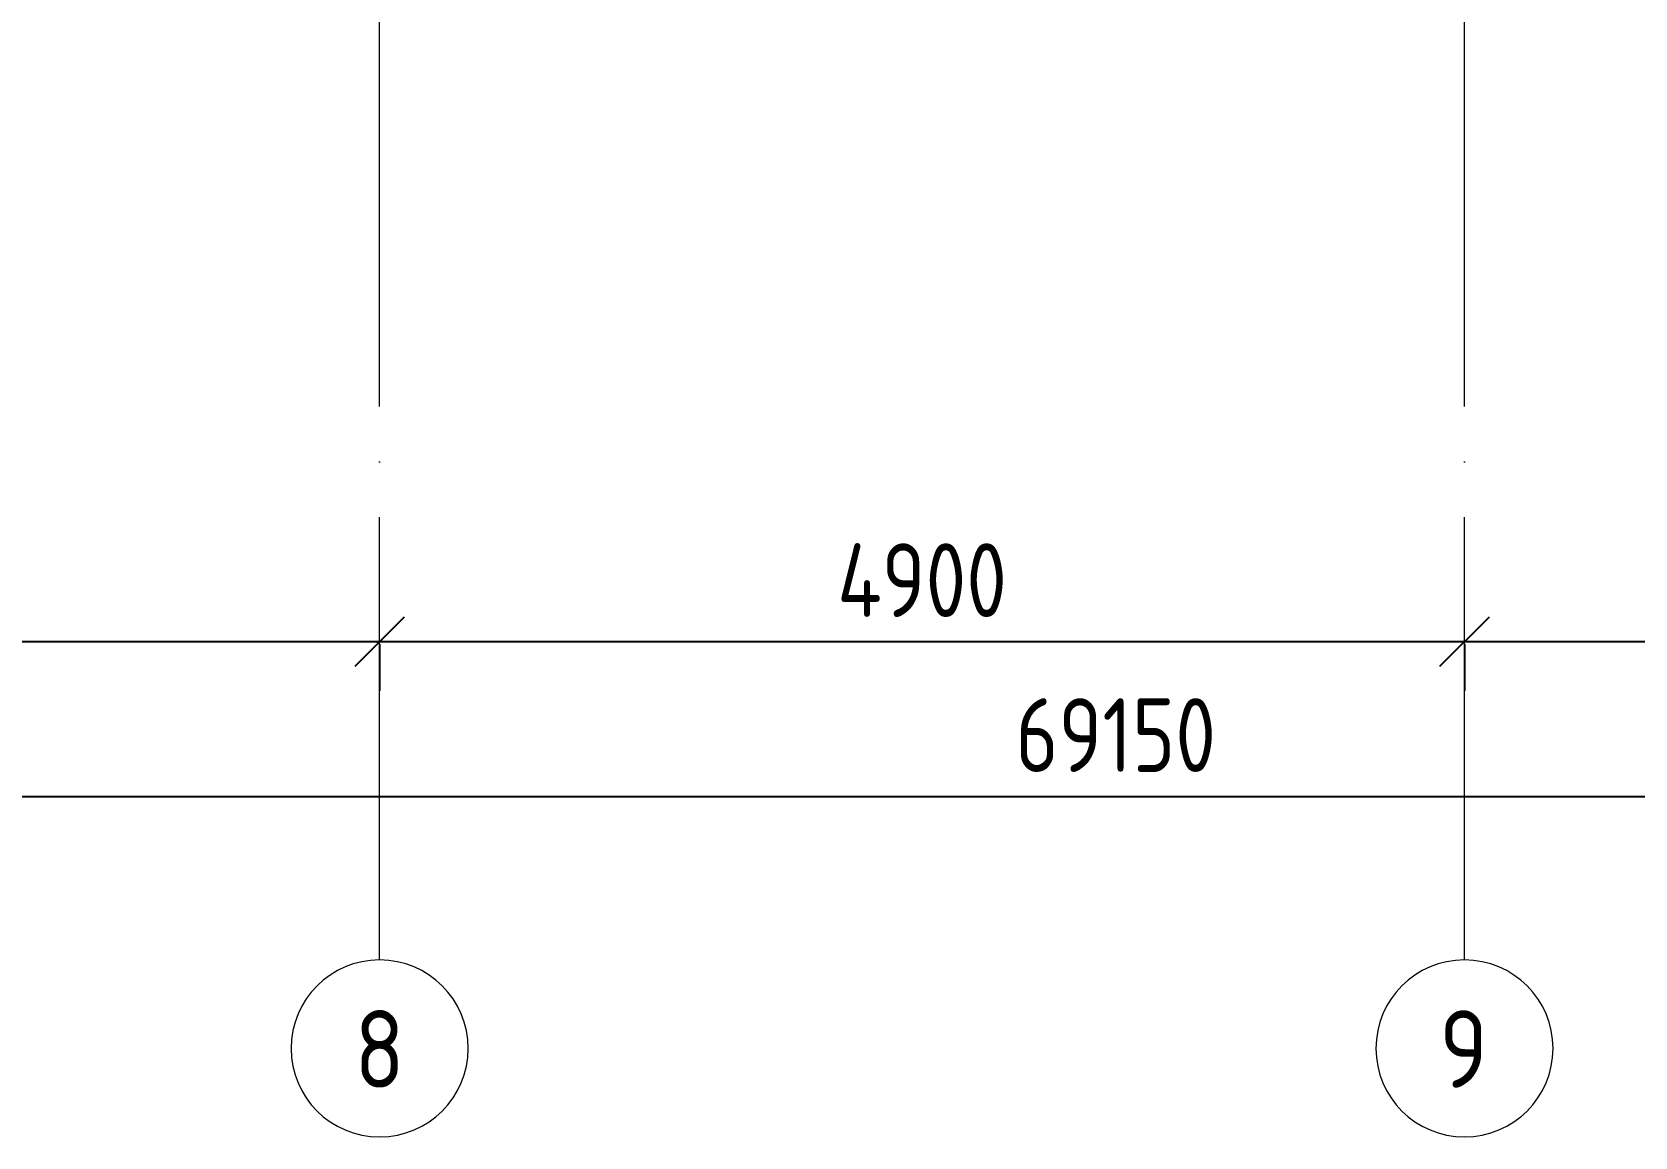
# Model space of a CAD drawing. Header units: millimetres. Extents: x -68946 to 690821, y -552984 to 293768.
# Drawn here: x 26492 to 33732, y -221364 to -216371 of the extents above; entities that cross this region are included whole.
import ezdxf

# ---------------------------------------------------------------- set-up
doc = ezdxf.new("R2010")
doc.units = ezdxf.units.MM
doc.linetypes.add('ADSK_Линия сетки', pattern=[2500, 2000, -250, 0, -250])
doc.layers.get('Defpoints').update_dxf_attribs({"color": 250})
for name, color, linetype, lineweight in [('A-____-____-DIMS', 250, 'Continuous', 9), ('S-GRID-____-IDEN', 250, 'Continuous', 9), ('S-GRID-____-OTLN', 250, 'Continuous', 9)]:
    doc.layers.add(name, color=color, linetype=linetype, lineweight=lineweight)
doc.styles.add('GOST Common', font='', dxfattribs={"width": 0.9, "height": 350})
doc.styles.get("Standard").update_dxf_attribs({"font": 'ГОСТ тип А.ttf'})
doc.styles.get('GOST Common').set_extended_font_data('GOST Common')
doc.dimstyles.new('А3', dxfattribs={"dimtxt": 333, "dimasz": 222, "dimexe": 222, "dimexo": 111, "dimgap": 111, "dimtad": 1, "dimtoh": 1, "dimdec": 0, "dimrnd": 0.0015, "dimzin": 0, "dimdsep": 46, "dimtxsty": 'Standard', "dimblk": 'OBLIQUE', "dimcen": 0, "dimclrd": 7, "dimclre": 7, "dimclrt": 7, "dimadec": 0, "dimazin": 0, "dimtfac": 1, "dimtdec": 0, "dimtofl": 0, "dimtmove": 0, "dimatfit": 3, "dimfxl": 1, "dimtolj": 1, "dimtzin": 0, "dimarcsym": 0})

# ---------------------------------------------------------------- blocks, each defined once
blk = doc.blocks.new('Ось сетки - Круг_Ø8 мм-39983606-АР1_Маркировочный план 3 этажа')
at = {"layer": 'S-GRID-____-IDEN'}
for start, end in [(360, 180), (180, 360)]:
    blk.add_arc((0, 0), 4, start, end, dxfattribs=at)
blk = doc.blocks.new('_Oblique')
at = {"color": 0, "linetype": 'ByBlock', "lineweight": -2}
blk.add_line((-0.5, -0.5), (0.5, 0.5), dxfattribs=at)
blk = doc.blocks.new('*D3078')
at = {"layer": 'A-____-____-DIMS', "color": 7, "lineweight": -2, "transparency": 16777216}
for p, q in [((23561.8, -219125.4), (28061.8, -219125.4)), ((23561.8, -219136.4), (23561.8, -219347.4)), ((28061.8, -219136.4), (28061.8, -219347.4))]:
    blk.add_line(p, q, dxfattribs=at)
at = {"layer": 'Defpoints', "color": 0, "lineweight": 30, "transparency": 16777216}
for p in [(23561.8, -219025.4), (28061.8, -219025.4), (28061.8, -219125.4)]:
    blk.add_point(p, dxfattribs=at)
at = {"layer": 'A-____-____-DIMS', "color": 7, "lineweight": -2, "transparency": 16777216, "xscale": 222, "yscale": 222, "zscale": 222, "rotation": 180}
blk.add_blockref('_Oblique', (23561.8, -219125.4), dxfattribs=at)
at = {"layer": 'A-____-____-DIMS', "color": 7, "lineweight": -2, "transparency": 16777216, "xscale": 222, "yscale": 222, "zscale": 222}
blk.add_blockref('_Oblique', (28061.8, -219125.4), dxfattribs=at)
at = {"layer": 'A-____-____-DIMS', "color": 7, "transparency": 16777216, "insert": (25811.8, -218847.9), "char_height": 333, "width": 2.567, "attachment_point": 5}
blk.add_mtext('\\A1;4500', dxfattribs=at)
blk = doc.blocks.new('*D3079')
at = {"layer": 'A-____-____-DIMS', "color": 7, "lineweight": -2, "transparency": 16777216}
for p, q in [((28061.8, -219125.4), (32961.8, -219125.4)), ((28061.8, -219136.4), (28061.8, -219347.4)), ((32961.8, -219136.4), (32961.8, -219347.4))]:
    blk.add_line(p, q, dxfattribs=at)
at = {"layer": 'Defpoints', "color": 0, "lineweight": 30, "transparency": 16777216}
for p in [(28061.8, -219025.4), (32961.8, -219025.4), (32961.8, -219125.4)]:
    blk.add_point(p, dxfattribs=at)
at = {"layer": 'A-____-____-DIMS', "color": 7, "lineweight": -2, "transparency": 16777216, "xscale": 222, "yscale": 222, "zscale": 222, "rotation": 180}
blk.add_blockref('_Oblique', (28061.8, -219125.4), dxfattribs=at)
at = {"layer": 'A-____-____-DIMS', "color": 7, "lineweight": -2, "transparency": 16777216, "xscale": 222, "yscale": 222, "zscale": 222}
blk.add_blockref('_Oblique', (32961.8, -219125.4), dxfattribs=at)
at = {"layer": 'A-____-____-DIMS', "color": 7, "transparency": 16777216, "insert": (30511.8, -218847.9), "char_height": 333, "width": 2.567, "attachment_point": 5}
blk.add_mtext('\\A1;4900', dxfattribs=at)
blk = doc.blocks.new('*D3080')
at = {"layer": 'A-____-____-DIMS', "color": 7, "lineweight": -2, "transparency": 16777216}
for p, q in [((32961.8, -219125.4), (37861.8, -219125.4)), ((32961.8, -219136.4), (32961.8, -219347.4)), ((37861.8, -219136.4), (37861.8, -219347.4))]:
    blk.add_line(p, q, dxfattribs=at)
at = {"layer": 'Defpoints', "color": 0, "lineweight": 30, "transparency": 16777216}
for p in [(32961.8, -219025.4), (37861.8, -219025.4), (37861.8, -219125.4)]:
    blk.add_point(p, dxfattribs=at)
at = {"layer": 'A-____-____-DIMS', "color": 7, "lineweight": -2, "transparency": 16777216, "xscale": 222, "yscale": 222, "zscale": 222, "rotation": 180}
blk.add_blockref('_Oblique', (32961.8, -219125.4), dxfattribs=at)
at = {"layer": 'A-____-____-DIMS', "color": 7, "lineweight": -2, "transparency": 16777216, "xscale": 222, "yscale": 222, "zscale": 222}
blk.add_blockref('_Oblique', (37861.8, -219125.4), dxfattribs=at)
at = {"layer": 'A-____-____-DIMS', "color": 7, "transparency": 16777216, "insert": (35411.8, -218847.9), "char_height": 333, "width": 2.567, "attachment_point": 5}
blk.add_mtext('\\A1;4900', dxfattribs=at)
blk = doc.blocks.new('*D3065')
at = {"layer": 'A-____-____-DIMS', "color": 7, "lineweight": -2, "transparency": 16777216}
for p, q in [((-3188.2, -219825.4), (65961.8, -219825.4)), ((-3188.2, -219836.4), (-3188.2, -220047.4)), ((65961.8, -219836.4), (65961.8, -220047.4))]:
    blk.add_line(p, q, dxfattribs=at)
at = {"layer": 'Defpoints', "color": 0, "lineweight": 30, "transparency": 16777216}
for p in [(-3188.2, -219725.4), (65961.8, -219725.4), (65961.8, -219825.4)]:
    blk.add_point(p, dxfattribs=at)
at = {"layer": 'A-____-____-DIMS', "color": 7, "lineweight": -2, "transparency": 16777216, "xscale": 222, "yscale": 222, "zscale": 222, "rotation": 180}
blk.add_blockref('_Oblique', (-3188.2, -219825.4), dxfattribs=at)
at = {"layer": 'A-____-____-DIMS', "color": 7, "lineweight": -2, "transparency": 16777216, "xscale": 222, "yscale": 222, "zscale": 222}
blk.add_blockref('_Oblique', (65961.8, -219825.4), dxfattribs=at)
at = {"layer": 'A-____-____-DIMS', "color": 7, "transparency": 16777216, "insert": (31386.8, -219547.9), "char_height": 333, "width": 2.919, "attachment_point": 5}
blk.add_mtext('\\A1;69150', dxfattribs=at)

msp = doc.modelspace()

# ---------------------------------------------------------------- linework, layer by layer
at = {"layer": 'S-GRID-____-OTLN', "color": 18, "linetype": 'ADSK_Линия сетки', "true_color": 0x000000}
for p, q in [((28061.7763, -220563.733), (28061.7763, -199653.1503)), ((32961.7763, -220563.733), (32961.7763, -199653.1503))]:
    msp.add_line(p, q, dxfattribs=at)

# ---------------------------------------------------------------- block references
at = {"layer": 'S-GRID-____-IDEN', "color": 18, "true_color": 0x000000, "xscale": 99.99999999999993, "yscale": 99.99999999999993, "zscale": 99.99999999999993}
for p in [(28061.7763, -220963.733), (32961.7763, -220963.733)]:
    msp.add_blockref('Ось сетки - Круг_Ø8 мм-39983606-АР1_Маркировочный план 3 этажа', p, dxfattribs=at)

# ---------------------------------------------------------------- texts
at = {"layer": 'S-GRID-____-IDEN', "color": 18, "true_color": 0x000000, "char_height": 350, "width": 274.177125, "attachment_point": 1, "style": 'GOST Common'}
for s, insert in [('\\fGOST Common|b0|i0|c204|p34|;\\W.9;8', (27947.9957, -220791.1996)), ('\\fGOST Common|b0|i0|c204|p34|;\\W.9;9', (32847.9957, -220791.1996))]:
    msp.add_mtext(s, dxfattribs=dict(at, insert=insert))

# ---------------------------------------------------------------- dimensions: what is measured, and where the dimension line sits
at = {"layer": 'A-____-____-DIMS', "color": 18, "true_color": 0x000000}
for base, p1, p2, picture, middle in [((28061.7763, -219125.3642), (23561.7763, -219025.3793), (28061.7763, -219025.3793), '*D3078', (25811.7763, -218847.8642)), ((32961.7763, -219125.3642), (28061.7763, -219025.3793), (32961.7763, -219025.3793), '*D3079', (30511.7763, -218847.8642)), ((37861.7763, -219125.3642), (32961.7763, -219025.3793), (37861.7763, -219025.3793), '*D3080', (35411.7763, -218847.8642)), ((65961.7763, -219825.3642), (-3188.2237, -219725.3793), (65961.7763, -219725.3793), '*D3065', (31386.7763, -219547.8642))]:
    dim = msp.add_linear_dim(base=base, p1=p1, p2=p2, dimstyle='А3', dxfattribs=at)
    dim.commit()
    dim.dimension.update_dxf_attribs({"geometry": picture, "text_midpoint": middle})

doc.saveas('drawing.dxf')
